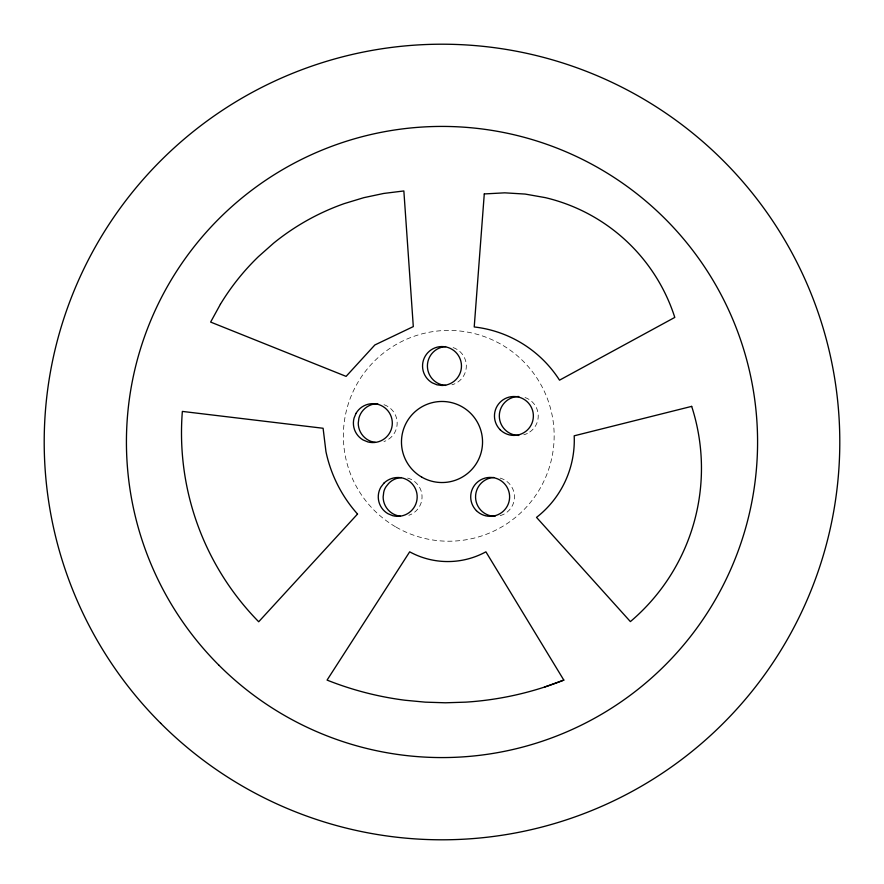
<?xml version="1.0" encoding="UTF-8"?>
<svg xmlns="http://www.w3.org/2000/svg" width="884" height="884" viewBox="0 0 884 884"><rect width="100%" height="100%" fill="white"/><g stroke="black" fill="none" stroke-linecap="round" stroke-linejoin="round"><path stroke-width="0.66" stroke-dasharray="4.42 3.31" d="M525.03 397.535A19.459 19.459 0 0 1 528.51 432.817M527.394 433.414A19.459 19.459 0 0 1 523.814 434.762M500.057 478.078A19.459 19.459 0 0 1 500.057 515.67M383.965 404.695A19.459 19.459 0 0 1 383.965 441.547M453.116 347.578A19.459 19.459 0 0 1 451.901 384.805M407.623 478.078A19.459 19.459 0 0 1 408.839 515.306M396.054 527.096A105.406 105.406 0 0 0 554.158 435.812A105.406 105.406 0 0 0 396.054 344.539A105.406 105.406 0 0 0 396.054 527.096"/><path stroke-width="1.33" d="M544.82 686.967L563.815 680.094L485.902 551.826A79.494 79.494 0 0 1 409.679 551.826L327.069 680.094A319.975 319.975 0 0 0 405.126 700.25L425.248 702.15L445.448 702.791L465.636 702.15A319.975 319.975 0 0 0 563.815 680.094M401.336 477.581C395.866 477.879 390.452 480.631 387.28 485.128A14.608 14.608 0 0 0 383.468 494.355L383.137 496.874A19.459 19.459 0 0 0 397.557 515.67L400.076 516.002M375.192 442.243L372.672 441.912A19.459 19.459 0 0 1 358.252 423.116L358.915 418.088A19.459 19.459 0 0 1 377.711 403.656M518.775 435.425A19.459 19.459 0 0 1 499.316 415.966A19.459 19.459 0 0 1 518.775 396.507M495.018 516.333A19.459 19.459 0 0 1 475.57 497.504A19.459 19.459 0 0 1 493.758 477.459M445.602 385.424A19.459 19.459 0 0 1 427.403 366.009A19.459 19.459 0 0 1 445.602 346.583M484.277 193.939L474.222 326.958A116.986 116.986 0 0 1 559.528 380.164L674.79 317.411A179.187 179.187 0 0 0 545.329 197.64L525.173 194.071L504.731 192.834L484.277 193.939M355.998 413.392L354.053 418.088A19.459 19.459 0 0 0 363.114 439.978L367.81 441.912A19.459 19.459 0 0 0 391.137 429.779A19.459 19.459 0 0 0 381.07 405.48A19.459 19.459 0 0 0 355.998 413.392M220.414 304.24L210.635 322.074L346.097 376.374L374.86 344.959L413.303 326.594L403.855 190.955L383.667 193.452L363.766 197.685L344.296 203.596A236.625 236.625 0 0 0 273.62 243.155L258.393 256.658A236.625 236.625 0 0 0 220.414 304.24M383.965 483.117L380.871 487.139A19.459 19.459 0 0 0 387.999 513.726L392.684 515.67A19.459 19.459 0 0 0 416.519 501.913A19.459 19.459 0 0 0 402.761 478.078C396.109 476.421 388.894 478.354 383.965 483.117M357.534 514.046L258.703 621.761A269.51 269.51 0 0 1 182.358 411.414L323.102 428.265L325.953 451.647A135.771 135.771 0 0 0 357.534 514.046M691.675 406.375L574.191 435.812A97.704 97.704 0 0 1 536.522 517.383L630.38 621.596A200.845 200.845 0 0 0 691.675 406.375M442 385.468L436.961 384.805L432.276 382.86A19.459 19.459 0 0 1 429.491 351.103A19.459 19.459 0 0 1 460.288 359.346A19.459 19.459 0 0 1 442 385.468M160.711 723.289A397.8 397.8 0 0 0 826.242 544.953A397.8 397.8 0 0 0 339.047 57.758A397.8 397.8 0 0 0 160.711 723.289M421.734 477.106A40.542 40.542 0 0 0 482.542 442A40.542 40.542 0 0 0 421.734 406.894A40.542 40.542 0 0 0 421.734 477.106M218.856 665.144A315.577 315.577 0 0 0 746.825 523.682A315.577 315.577 0 0 0 360.318 137.175A315.577 315.577 0 0 0 218.856 665.144M500.156 429.723A19.459 19.459 0 0 0 532.709 421.005A19.459 19.459 0 0 0 508.875 397.17A19.459 19.459 0 0 0 500.156 429.723M476.399 510.632A19.459 19.459 0 0 0 508.952 501.913A19.459 19.459 0 0 0 485.117 478.078A19.459 19.459 0 0 0 476.399 510.632"/></g></svg>
